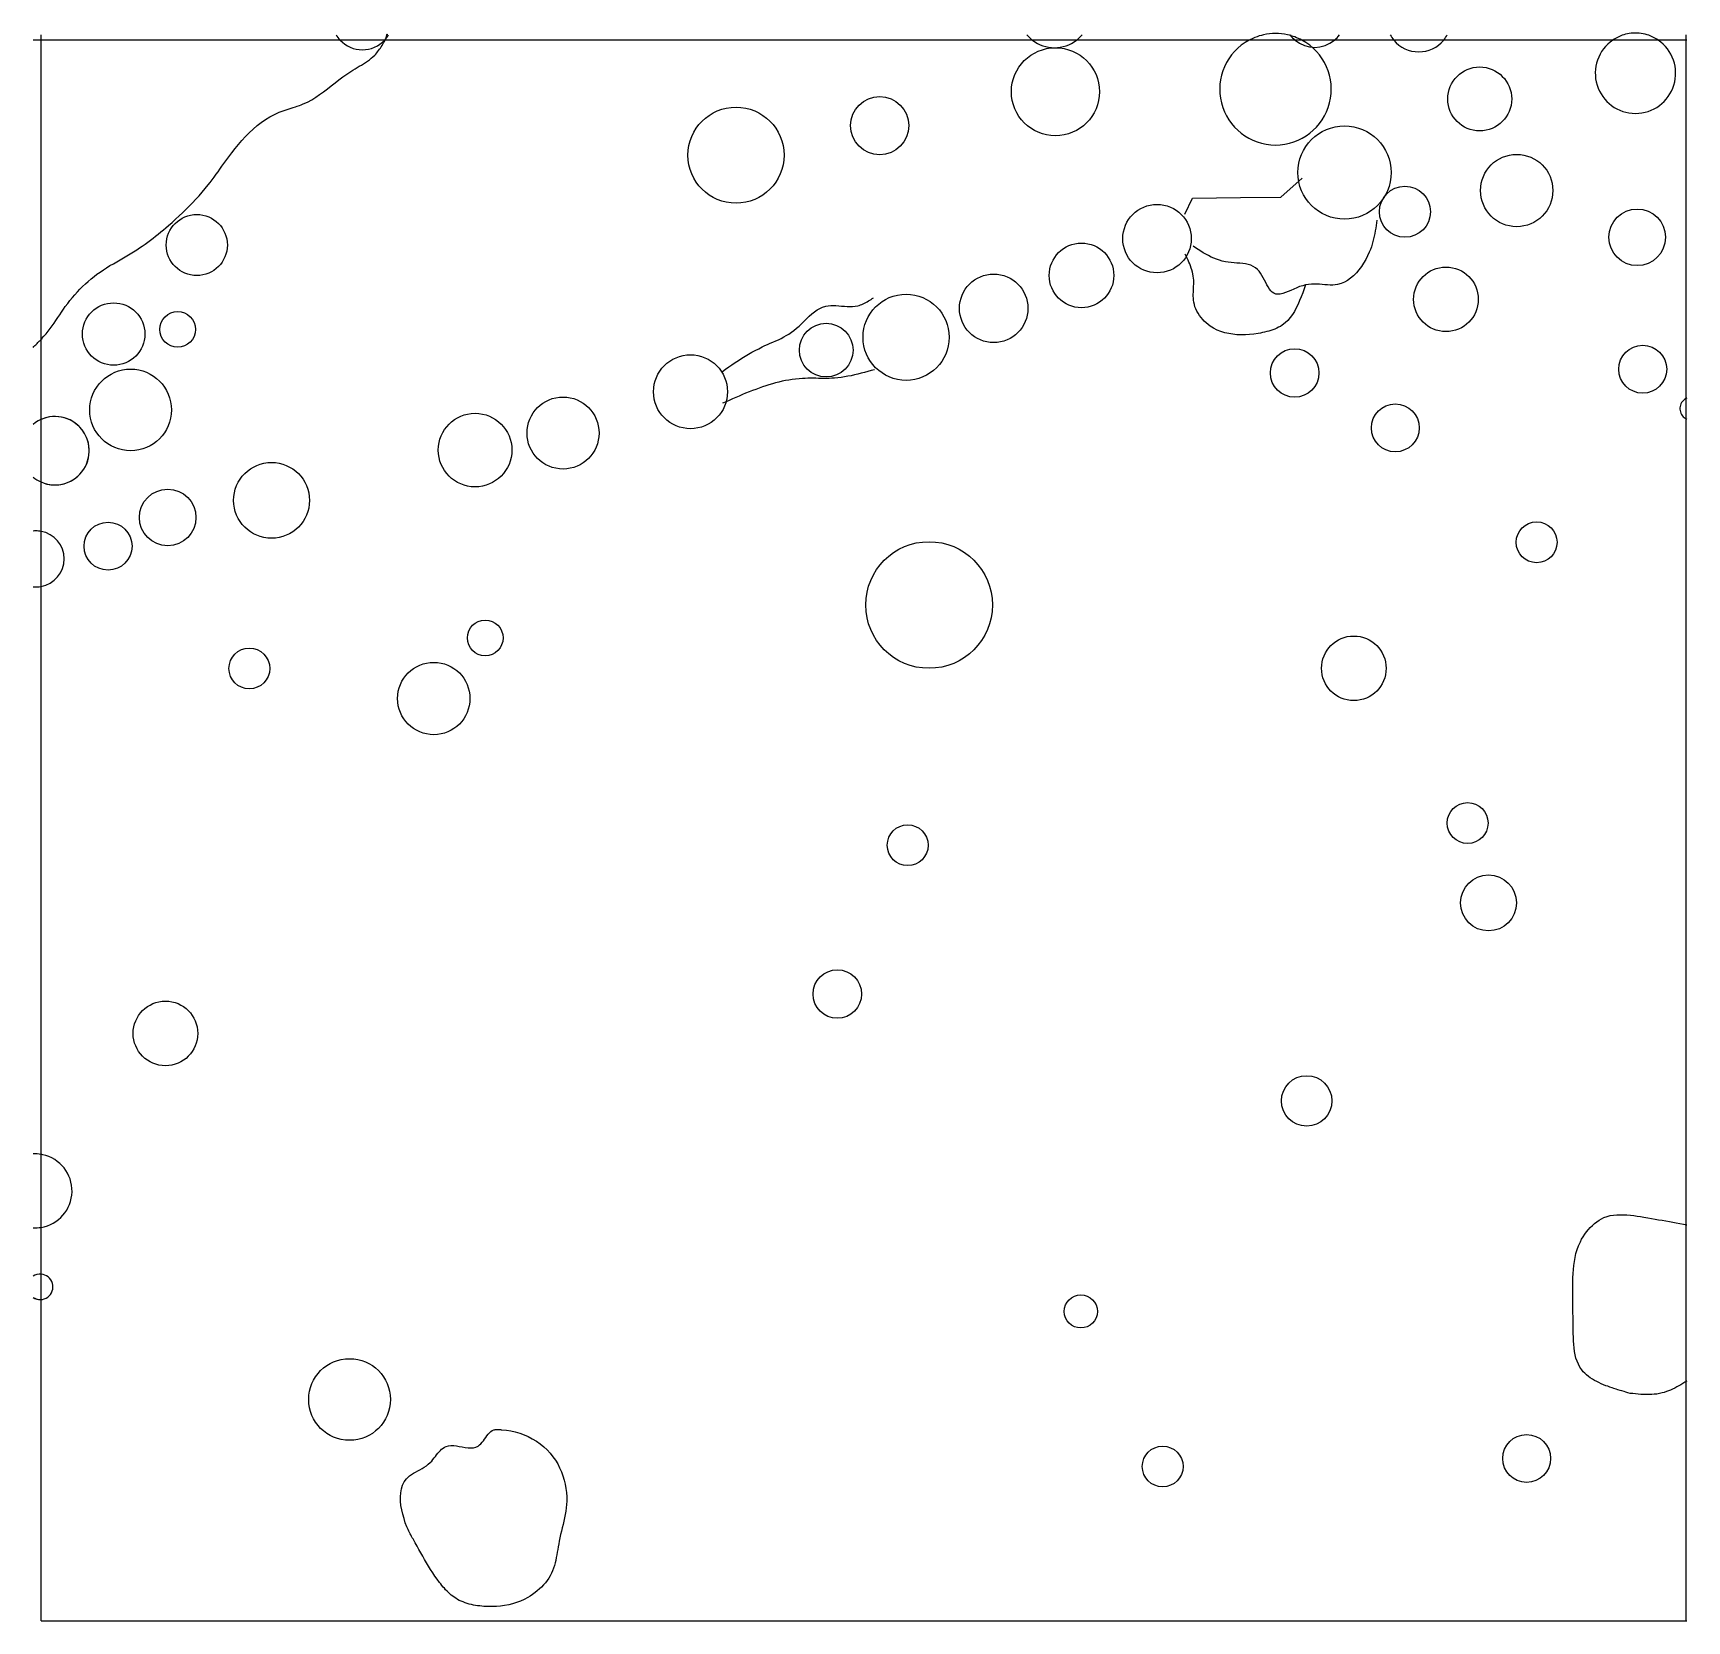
# Model space of a CAD drawing. Extents: x 5.04 to 6.07, y 8.53 to 9.52.
import ezdxf

# ---------------------------------------------------------------- set-up
doc = ezdxf.new("R2010")
doc.units = 0
for name, color, linetype in [('LAYER1', 7, 'CONTINUOUS'), ('LAYER10', 1, 'CONTINUOUS'), ('LAYER12', 5, 'CONTINUOUS')]:
    doc.layers.add(name, color=color, linetype=linetype)

msp = doc.modelspace()

# ---------------------------------------------------------------- linework, layer by layer
at = {"layer": 'LAYER1', "color": 7, "linetype": 'CONTINUOUS'}
for points in [[(5.2567, 9.5139), (5.2568, 9.5143), (5.2569, 9.5146), (5.2571, 9.5149), (5.2572, 9.5152), (5.2573, 9.5155), (5.2573, 9.5158), (5.2574, 9.5161), (5.2575, 9.5164), (5.2576, 9.5166), (5.2577, 9.5168), (5.2577, 9.517), (5.2578, 9.5172), (5.2578, 9.5174), (5.2579, 9.5175), (5.2579, 9.5176), (5.2579, 9.5176), (5.2579, 9.5177), (5.2579, 9.5176), (5.2579, 9.5176), (5.2579, 9.5176), (5.2579, 9.5175), (5.2578, 9.5174), (5.2578, 9.5173), (5.2578, 9.5172)], [(5.0426, 9.3276), (5.0426, 9.3276), (5.0427, 9.3277), (5.0427, 9.3277), (5.0427, 9.3277), (5.0428, 9.3278), (5.0428, 9.3278), (5.0429, 9.3278), (5.0429, 9.3279), (5.0429, 9.3279), (5.043, 9.328), (5.043, 9.328), (5.043, 9.328), (5.0444, 9.3296), (5.0457, 9.3312), (5.047, 9.3328), (5.0483, 9.3344), (5.0495, 9.3361), (5.0507, 9.3378), (5.0518, 9.3395), (5.053, 9.3412), (5.0542, 9.343), (5.0553, 9.3447), (5.0565, 9.3464), (5.0577, 9.3481), (5.0592, 9.35), (5.0606, 9.3518), (5.0621, 9.3537), (5.0636, 9.3555), (5.0652, 9.3572), (5.0668, 9.3589), (5.0685, 9.3606), (5.0702, 9.3622), (5.072, 9.3638), (5.0737, 9.3653), (5.0756, 9.3668), (5.0774, 9.3682), (5.0794, 9.3696), (5.0814, 9.371), (5.0834, 9.3723), (5.0855, 9.3736), (5.0876, 9.3748), (5.0897, 9.376), (5.0918, 9.3772), (5.0939, 9.3785), (5.096, 9.3797), (5.098, 9.3809), (5.1001, 9.3822), (5.1022, 9.3834), (5.1039, 9.3846), (5.1056, 9.3857), (5.1073, 9.3869), (5.109, 9.3881), (5.1106, 9.3894), (5.1123, 9.3906), (5.1139, 9.3919), (5.1155, 9.3932), (5.1171, 9.3946), (5.1187, 9.3959), (5.1203, 9.3972), (5.1219, 9.3986), (5.1241, 9.4005), (5.1263, 9.4025), (5.1285, 9.4045), (5.1306, 9.4065), (5.1327, 9.4086), (5.1348, 9.4106), (5.1369, 9.4127), (5.1389, 9.4149), (5.1409, 9.4171), (5.1428, 9.4193), (5.1447, 9.4215), (5.1465, 9.4238), (5.1478, 9.4254), (5.149, 9.427), (5.1502, 9.4287), (5.1515, 9.4304), (5.1527, 9.432), (5.1539, 9.4337), (5.1551, 9.4354), (5.1563, 9.4371), (5.1575, 9.4388), (5.1587, 9.4405), (5.16, 9.4422), (5.1612, 9.4438), (5.1633, 9.4464), (5.1654, 9.449), (5.1675, 9.4515), (5.1698, 9.4539), (5.1721, 9.4563), (5.1745, 9.4585), (5.177, 9.4607), (5.1796, 9.4627), (5.1823, 9.4645), (5.185, 9.4662), (5.1879, 9.4677), (5.1908, 9.469), (5.192, 9.4695), (5.1933, 9.47), (5.1945, 9.4704), (5.1958, 9.4708), (5.197, 9.4712), (5.1983, 9.4716), (5.1995, 9.472), (5.2008, 9.4724), (5.202, 9.4728), (5.2033, 9.4733), (5.2045, 9.4737), (5.2057, 9.4742), (5.2084, 9.4754), (5.211, 9.4768), (5.2135, 9.4784), (5.2159, 9.48), (5.2184, 9.4818), (5.2208, 9.4836), (5.2231, 9.4854), (5.2255, 9.4873), (5.2279, 9.4892), (5.2303, 9.491), (5.2328, 9.4927), (5.2354, 9.4944), (5.2366, 9.4952), (5.238, 9.496), (5.2393, 9.4968), (5.2406, 9.4976), (5.2419, 9.4983), (5.2432, 9.4991), (5.2444, 9.4999), (5.2457, 9.5008), (5.2469, 9.5017), (5.248, 9.5026), (5.2491, 9.5035), (5.2502, 9.5046), (5.2508, 9.5052), (5.2514, 9.506), (5.252, 9.5067), (5.2526, 9.5074), (5.2531, 9.5082), (5.2537, 9.509), (5.2542, 9.5098), (5.2547, 9.5106), (5.2552, 9.5114), (5.2557, 9.5123), (5.2562, 9.5131), (5.2567, 9.5139)], [(5.7541, 9.4056), (5.7589, 9.4156), (5.7888, 9.4159), (5.8137, 9.4162), (5.8271, 9.428)], [(5.8736, 9.4019), (5.8733, 9.4002), (5.8731, 9.3986), (5.8728, 9.3969), (5.8725, 9.3953), (5.8722, 9.3936), (5.8719, 9.3919), (5.8715, 9.3903), (5.8711, 9.3886), (5.8706, 9.3869), (5.8701, 9.3853), (5.8695, 9.3836), (5.8688, 9.3819), (5.8678, 9.3796), (5.8666, 9.3774), (5.8653, 9.3752), (5.8639, 9.373), (5.8624, 9.371), (5.8608, 9.3691), (5.859, 9.3673), (5.8572, 9.3657), (5.8553, 9.3644), (5.8533, 9.3632), (5.8513, 9.3624), (5.8491, 9.3618), (5.8476, 9.3616), (5.8461, 9.3615), (5.8445, 9.3615), (5.8429, 9.3616), (5.8412, 9.3617), (5.8396, 9.3618), (5.8379, 9.362), (5.8362, 9.3621), (5.8345, 9.3621), (5.8328, 9.3621), (5.831, 9.3619), (5.8292, 9.3616), (5.8274, 9.3611), (5.8255, 9.3605), (5.8237, 9.3597), (5.8219, 9.359), (5.8201, 9.3582), (5.8183, 9.3575), (5.8166, 9.3568), (5.815, 9.3563), (5.8134, 9.3559), (5.812, 9.3558), (5.8106, 9.3559), (5.8094, 9.3564), (5.8084, 9.3571), (5.8075, 9.3579), (5.8067, 9.359), (5.8059, 9.3603), (5.8051, 9.3616), (5.8044, 9.3631), (5.8036, 9.3645), (5.8029, 9.366), (5.802, 9.3675), (5.8012, 9.3688), (5.8003, 9.3701), (5.7993, 9.3712), (5.798, 9.3723), (5.7966, 9.3731), (5.7951, 9.3738), (5.7935, 9.3743), (5.7918, 9.3746), (5.7901, 9.3749), (5.7883, 9.3751), (5.7865, 9.3752), (5.7847, 9.3754), (5.7829, 9.3755), (5.7811, 9.3757), (5.7793, 9.376), (5.7774, 9.3764), (5.7756, 9.3769), (5.7738, 9.3775), (5.7721, 9.3782), (5.7704, 9.3789), (5.7688, 9.3798), (5.7671, 9.3807), (5.7655, 9.3816), (5.764, 9.3826), (5.7624, 9.3836), (5.7608, 9.3847), (5.7593, 9.3857)], [(5.8292, 9.3616), (5.8283, 9.3591), (5.8274, 9.3566), (5.8265, 9.3542), (5.8255, 9.3518), (5.8245, 9.3495), (5.8234, 9.3473), (5.8222, 9.3451), (5.821, 9.3431), (5.8196, 9.3412), (5.8181, 9.3395), (5.8164, 9.3379), (5.8146, 9.3365), (5.8135, 9.3358), (5.8124, 9.3352), (5.8113, 9.3347), (5.8101, 9.3341), (5.8089, 9.3337), (5.8076, 9.3332), (5.8064, 9.3328), (5.8051, 9.3325), (5.8037, 9.3322), (5.8024, 9.3319), (5.8011, 9.3316), (5.7997, 9.3314), (5.7971, 9.331), (5.7944, 9.3307), (5.7918, 9.3306), (5.7891, 9.3305), (5.7865, 9.3306), (5.784, 9.3309), (5.7814, 9.3313), (5.7789, 9.3318), (5.7765, 9.3326), (5.7742, 9.3335), (5.7719, 9.3347), (5.7698, 9.336), (5.7685, 9.337), (5.7674, 9.338), (5.7662, 9.339), (5.7652, 9.3401), (5.7642, 9.3413), (5.7632, 9.3426), (5.7624, 9.3439), (5.7616, 9.3452), (5.761, 9.3466), (5.7604, 9.348), (5.76, 9.3494), (5.7597, 9.3509), (5.7595, 9.3521), (5.7594, 9.3533), (5.7593, 9.3546), (5.7593, 9.3558), (5.7594, 9.3571), (5.7594, 9.3583), (5.7595, 9.3596), (5.7595, 9.3608), (5.7596, 9.3621), (5.7596, 9.3633), (5.7596, 9.3646), (5.7595, 9.3658), (5.7593, 9.3671), (5.7591, 9.3684), (5.7588, 9.3696), (5.7585, 9.3709), (5.7581, 9.3721), (5.7576, 9.3734), (5.7571, 9.3746), (5.7566, 9.3758), (5.7561, 9.377), (5.7555, 9.3782), (5.7549, 9.3795), (5.7543, 9.3807)], [(5.4664, 9.3078), (5.4684, 9.3092), (5.4704, 9.3106), (5.4724, 9.3119), (5.4744, 9.3133), (5.4765, 9.3146), (5.4785, 9.3159), (5.4806, 9.3172), (5.4826, 9.3185), (5.4847, 9.3197), (5.4868, 9.3208), (5.489, 9.3219), (5.4911, 9.323), (5.4928, 9.3238), (5.4945, 9.3245), (5.4962, 9.3253), (5.4979, 9.326), (5.4996, 9.3268), (5.5013, 9.3275), (5.503, 9.3283), (5.5046, 9.3292), (5.5062, 9.3301), (5.5078, 9.331), (5.5094, 9.3321), (5.5109, 9.3332), (5.5126, 9.3346), (5.5142, 9.336), (5.5158, 9.3375), (5.5174, 9.3391), (5.5189, 9.3406), (5.5205, 9.3421), (5.5221, 9.3435), (5.5237, 9.3448), (5.5253, 9.346), (5.527, 9.347), (5.5288, 9.3478), (5.5307, 9.3483), (5.5322, 9.3486), (5.5338, 9.3487), (5.5355, 9.3488), (5.5371, 9.3487), (5.5388, 9.3486), (5.5405, 9.3484), (5.5423, 9.3483), (5.544, 9.3482), (5.5457, 9.3481), (5.5473, 9.3481), (5.549, 9.3483), (5.5506, 9.3486), (5.5515, 9.3488), (5.5523, 9.3491), (5.5532, 9.3494), (5.554, 9.3498), (5.5549, 9.3502), (5.5557, 9.3506), (5.5565, 9.3511), (5.5573, 9.3516), (5.5581, 9.3521), (5.5589, 9.3526), (5.5597, 9.3531), (5.5605, 9.3536)], [(5.0377, 9.3227), (5.0382, 9.3232), (5.0387, 9.3238), (5.0393, 9.3243), (5.0398, 9.3248), (5.0402, 9.3252), (5.0407, 9.3257), (5.0411, 9.3261), (5.0415, 9.3265), (5.0419, 9.3268), (5.0422, 9.3271), (5.0424, 9.3274), (5.0426, 9.3276), (5.0427, 9.3277), (5.0428, 9.3277), (5.0428, 9.3278), (5.0428, 9.3278), (5.0429, 9.3278), (5.0428, 9.3278), (5.0428, 9.3278), (5.0428, 9.3278), (5.0428, 9.3277), (5.0427, 9.3277), (5.0427, 9.3276), (5.0426, 9.3276)], [(5.0426, 9.3276), (5.0426, 9.3276), (5.0426, 9.3276), (5.0426, 9.3276), (5.0426, 9.3276), (5.0426, 9.3276), (5.0426, 9.3276), (5.0426, 9.3276), (5.0426, 9.3276), (5.0426, 9.3276), (5.0426, 9.3276), (5.0426, 9.3276), (5.0426, 9.3276), (5.0426, 9.3279), (5.0426, 9.3282), (5.0426, 9.3283), (5.0426, 9.3284), (5.0426, 9.3284), (5.0426, 9.3284), (5.0426, 9.3284), (5.0426, 9.3282), (5.0426, 9.3281), (5.0426, 9.3279), (5.0426, 9.3278), (5.0426, 9.3276)], [(5.561, 9.3088), (5.5589, 9.3083), (5.5569, 9.3077), (5.5548, 9.3071), (5.5528, 9.3066), (5.5507, 9.3061), (5.5486, 9.3056), (5.5466, 9.3051), (5.5445, 9.3047), (5.5424, 9.3043), (5.5403, 9.304), (5.5382, 9.3038), (5.5361, 9.3036), (5.5345, 9.3035), (5.5328, 9.3034), (5.5312, 9.3034), (5.5295, 9.3034), (5.5279, 9.3034), (5.5262, 9.3034), (5.5245, 9.3035), (5.5229, 9.3035), (5.5212, 9.3035), (5.5196, 9.3035), (5.5179, 9.3034), (5.5162, 9.3034), (5.5141, 9.3032), (5.512, 9.303), (5.5099, 9.3027), (5.5078, 9.3024), (5.5057, 9.302), (5.5037, 9.3016), (5.5016, 9.3011), (5.4995, 9.3006), (5.4975, 9.3), (5.4954, 9.2994), (5.4934, 9.2988), (5.4914, 9.2981), (5.4893, 9.2974), (5.4872, 9.2966), (5.4851, 9.2958), (5.483, 9.295), (5.4809, 9.2942), (5.4789, 9.2933), (5.4768, 9.2924), (5.4748, 9.2915), (5.4727, 9.2906), (5.4707, 9.2897), (5.4687, 9.2888), (5.4666, 9.2879)], [(6.031, 8.6718), (6.0297, 8.6722), (6.0285, 8.6725), (6.0273, 8.6729), (6.026, 8.6733), (6.0248, 8.6736), (6.0235, 8.674), (6.0223, 8.6744), (6.021, 8.6748), (6.0198, 8.6753), (6.0185, 8.6757), (6.0173, 8.6762), (6.016, 8.6766), (6.0146, 8.6772), (6.0131, 8.6778), (6.0117, 8.6785), (6.0103, 8.6792), (6.009, 8.6799), (6.0076, 8.6807), (6.0063, 8.6815), (6.0051, 8.6824), (6.004, 8.6833), (6.0029, 8.6843), (6.0019, 8.6853), (6.001, 8.6864), (5.9998, 8.6881), (5.9989, 8.6899), (5.9981, 8.6918), (5.9974, 8.6938), (5.9969, 8.6958), (5.9965, 8.6979), (5.9963, 8.7001), (5.996, 8.7023), (5.9959, 8.7046), (5.9958, 8.7068), (5.9957, 8.709), (5.9957, 8.7113), (5.9957, 8.7134), (5.9956, 8.7155), (5.9956, 8.7176), (5.9956, 8.7197), (5.9955, 8.7218), (5.9955, 8.7238), (5.9955, 8.7259), (5.9955, 8.7279), (5.9955, 8.73), (5.9954, 8.732), (5.9954, 8.7341), (5.9954, 8.7361), (5.9954, 8.7387), (5.9955, 8.7412), (5.9955, 8.7438), (5.9956, 8.7463), (5.9958, 8.7488), (5.9961, 8.7514), (5.9964, 8.7539), (5.9969, 8.7564), (5.9974, 8.7589), (5.9982, 8.7613), (5.999, 8.7637), (6.0001, 8.7661), (6.0009, 8.7677), (6.0018, 8.7693), (6.0028, 8.7708), (6.0039, 8.7723), (6.0051, 8.7737), (6.0063, 8.7751), (6.0076, 8.7763), (6.0089, 8.7775), (6.0103, 8.7786), (6.0118, 8.7796), (6.0133, 8.7804), (6.0148, 8.7812), (6.0167, 8.7819), (6.0187, 8.7824), (6.0207, 8.7827), (6.0227, 8.783), (6.0248, 8.783), (6.0269, 8.783), (6.029, 8.7829), (6.0312, 8.7827), (6.0333, 8.7825), (6.0355, 8.7821), (6.0376, 8.7818), (6.0397, 8.7814), (6.042, 8.7811), (6.0443, 8.7807), (6.0466, 8.7803), (6.0488, 8.7799), (6.051, 8.7795), (6.0533, 8.7791), (6.0555, 8.7787), (6.0577, 8.7783), (6.0598, 8.7779), (6.062, 8.7775), (6.0642, 8.7771), (6.0664, 8.7767)], [(6.0664, 8.6794), (6.0651, 8.6787), (6.0639, 8.6779), (6.0626, 8.6772), (6.0613, 8.6765), (6.0601, 8.6758), (6.0588, 8.6751), (6.0575, 8.6745), (6.0562, 8.6739), (6.0549, 8.6733), (6.0536, 8.6729), (6.0522, 8.6724), (6.0509, 8.6721), (6.0493, 8.6717), (6.0477, 8.6714), (6.0461, 8.6713), (6.0445, 8.6711), (6.0428, 8.6711), (6.0411, 8.6711), (6.0395, 8.6711), (6.0378, 8.6712), (6.0361, 8.6714), (6.0344, 8.6715), (6.0327, 8.6717), (6.031, 8.6718)]]:
    msp.add_lwpolyline(points, dxfattribs=at)
for centre, radius in [((5.6736, 9.4818), 0.0274), ((5.9375, 9.4773), 0.0199), ((5.5643, 9.4607), 0.0181), ((5.4749, 9.4423), 0.0299), ((5.8534, 9.4315), 0.029), ((5.9605, 9.4203), 0.0225), ((5.891, 9.4071), 0.0159), ((5.1395, 9.3864), 0.019), ((5.7368, 9.3904), 0.0213), ((6.0355, 9.3912), 0.0176), ((5.6898, 9.3675), 0.0201), ((5.9165, 9.3526), 0.0201), ((5.6352, 9.347), 0.0213), ((5.5807, 9.329), 0.0268), ((5.0878, 9.331), 0.0194), ((5.1276, 9.3339), 0.0111), ((5.531, 9.321), 0.0167), ((5.8224, 9.3068), 0.0151), ((6.0389, 9.3091), 0.0149), ((5.4466, 9.2951), 0.023), ((5.0983, 9.2838), 0.0254), ((5.3673, 9.2694), 0.0224), ((5.3126, 9.2588), 0.0229), ((5.885, 9.2726), 0.0149), ((5.186, 9.2275), 0.0236), ((5.1214, 9.2169), 0.0176), ((5.0843, 9.199), 0.0149), ((5.9729, 9.2014), 0.0127), ((5.595, 9.1624), 0.0394), ((5.3189, 9.1419), 0.0111), ((5.1722, 9.1229), 0.0127), ((5.8592, 9.123), 0.0201), ((5.2869, 9.1042), 0.0225), ((5.93, 9.0267), 0.0127), ((5.5817, 9.0129), 0.0127), ((5.943, 8.977), 0.0174), ((5.5379, 8.9203), 0.0151), ((5.12, 8.8958), 0.0201), ((5.8299, 8.8538), 0.0157), ((5.6894, 8.7228), 0.0103), ((5.2345, 8.668), 0.0254), ((5.9667, 8.6313), 0.0149), ((5.7403, 8.6263), 0.0127)]:
    msp.add_circle(centre, radius, dxfattribs=at)
for centre, radius, start, end in [((5.2425, 9.5269), 0.019, -149.3301, -136.947), ((5.2425, 9.5269), 0.019, -43.0529, -30.6696), ((5.673, 9.5316), 0.0224, -139.9858, -127.9192), ((5.673, 9.5316), 0.0224, -52.0808, -40.0135), ((5.8105, 9.4833), 0.0347, 102.3958, 111.6839), ((5.8105, 9.4833), 0.0347, 77.6057, 102.3958), ((5.8105, 9.4833), 0.0347, 61.9202, 77.6064), ((5.8349, 9.5284), 0.019, -143.6825, -130.1119), ((5.8349, 9.5284), 0.019, -49.8859, -36.3158), ((5.8996, 9.5267), 0.0201, -151.8554, -140.592), ((5.8996, 9.5267), 0.0201, -39.4059, -28.1465), ((6.0344, 9.4933), 0.025, 107.0006, 124.3642), ((6.0344, 9.4933), 0.025, 96.3544, 107.0007), ((6.0344, 9.4933), 0.025, 72.9984, 96.3552), ((6.0344, 9.4933), 0.025, 55.6428, 72.9984), ((5.2425, 9.5269), 0.019, -136.9471, -43.0529), ((5.673, 9.5316), 0.0224, -127.9192, -52.0808), ((5.8105, 9.4833), 0.0347, 118.0812, 61.9202), ((5.8105, 9.4833), 0.0347, 111.6828, 118.0811), ((5.8349, 9.5284), 0.019, -130.1119, -49.8859), ((5.8996, 9.5267), 0.0201, -140.5924, -39.4068), ((6.0344, 9.4933), 0.025, 124.3644, 55.6426), ((6.069, 9.2846), 0.007, 112.2373, -134.2758), ((5.0513, 9.2584), 0.0213, -113.9912, 129.6855), ((5.0513, 9.2584), 0.0213, -68.8201, 113.9922), ((6.069, 9.2846), 0.007, -134.2733, -112.2314), ((5.0513, 9.2584), 0.0213, -129.6865, -113.9912), ((5.0513, 9.2584), 0.0213, -113.9912, -68.8198), ((5.0396, 9.1911), 0.0174, 90.6485, 96.2032), ((5.0396, 9.1911), 0.0174, 79.9237, 90.6486), ((5.0396, 9.1911), 0.0174, -79.9259, 79.9243), ((5.0396, 9.1911), 0.0174, -96.2018, -79.9253), ((5.0389, 8.7978), 0.023, 80.7321, 93.092), ((5.0389, 8.7978), 0.023, 78.1012, 80.7321), ((5.0389, 8.7978), 0.023, -80.7318, 78.1007), ((5.0389, 8.7978), 0.023, -93.0918, -80.7329), ((5.0421, 8.7381), 0.0079, 85.9704, 123.8955), ((5.0421, 8.7381), 0.0079, 85.9704, 123.8955), ((5.0421, 8.7381), 0.0079, -123.8818, 85.9733), ((5.0421, 8.7381), 0.0079, -123.8818, -107.8449), ((5.0421, 8.7381), 0.0079, -107.847, -85.9723)]:
    msp.add_arc(centre, radius, start, end, dxfattribs=at)
at = {"layer": 'LAYER10', "color": 1, "linetype": 'CONTINUOUS'}
msp.add_lwpolyline([(5.3293, 8.6492), (5.3321, 8.6489), (5.3349, 8.6485), (5.3376, 8.6479), (5.3404, 8.6471), (5.3431, 8.6461), (5.3457, 8.645), (5.3482, 8.6436), (5.3507, 8.6421), (5.353, 8.6404), (5.3553, 8.6386), (5.3574, 8.6367), (5.3593, 8.6345), (5.361, 8.6324), (5.3626, 8.6302), (5.364, 8.6279), (5.3652, 8.6255), (5.3663, 8.623), (5.3672, 8.6205), (5.368, 8.6179), (5.3687, 8.6153), (5.3691, 8.6127), (5.3695, 8.6101), (5.3696, 8.6074), (5.3696, 8.6048), (5.3695, 8.6027), (5.3693, 8.6006), (5.369, 8.5985), (5.3686, 8.5964), (5.3682, 8.5944), (5.3678, 8.5923), (5.3673, 8.5902), (5.3668, 8.5882), (5.3663, 8.5861), (5.3658, 8.584), (5.3653, 8.5819), (5.3649, 8.5798), (5.3646, 8.5781), (5.3643, 8.5764), (5.364, 8.5747), (5.3637, 8.573), (5.3634, 8.5713), (5.3631, 8.5696), (5.3628, 8.5679), (5.3624, 8.5663), (5.3619, 8.5646), (5.3614, 8.563), (5.3608, 8.5614), (5.3601, 8.5599), (5.3593, 8.5583), (5.3584, 8.5568), (5.3575, 8.5554), (5.3564, 8.554), (5.3552, 8.5526), (5.354, 8.5513), (5.3527, 8.5501), (5.3513, 8.5489), (5.3499, 8.5478), (5.3484, 8.5467), (5.3469, 8.5457), (5.3454, 8.5448), (5.3431, 8.5436), (5.3408, 8.5425), (5.3384, 8.5416), (5.3359, 8.5409), (5.3335, 8.5402), (5.331, 8.5398), (5.3284, 8.5394), (5.3259, 8.5392), (5.3233, 8.5391), (5.3207, 8.5391), (5.3181, 8.5392), (5.3156, 8.5395), (5.3142, 8.5396), (5.3129, 8.5399), (5.3116, 8.5401), (5.3103, 8.5404), (5.309, 8.5407), (5.3077, 8.5411), (5.3065, 8.5415), (5.3052, 8.542), (5.304, 8.5425), (5.3028, 8.543), (5.3017, 8.5436), (5.3006, 8.5443), (5.2996, 8.5449), (5.2987, 8.5456), (5.2978, 8.5463), (5.2969, 8.5471), (5.296, 8.5479), (5.2952, 8.5487), (5.2943, 8.5496), (5.2935, 8.5505), (5.2928, 8.5513), (5.292, 8.5523), (5.2912, 8.5532), (5.2905, 8.5541), (5.289, 8.5561), (5.2876, 8.5581), (5.2863, 8.5601), (5.2849, 8.5622), (5.2837, 8.5642), (5.2824, 8.5663), (5.2812, 8.5684), (5.28, 8.5705), (5.2788, 8.5726), (5.2776, 8.5747), (5.2765, 8.5768), (5.2753, 8.5789), (5.2749, 8.5797), (5.2744, 8.5805), (5.274, 8.5812), (5.2735, 8.582), (5.2731, 8.5828), (5.2727, 8.5837), (5.2722, 8.5845), (5.2718, 8.5853), (5.2714, 8.5861), (5.271, 8.587), (5.2706, 8.5879), (5.2702, 8.5888), (5.2692, 8.5913), (5.2684, 8.5939), (5.2676, 8.5966), (5.267, 8.5993), (5.2665, 8.6021), (5.2663, 8.6048), (5.2662, 8.6075), (5.2664, 8.61), (5.2668, 8.6125), (5.2675, 8.6147), (5.2685, 8.6168), (5.2699, 8.6186), (5.2709, 8.6196), (5.2719, 8.6205), (5.2731, 8.6213), (5.2743, 8.6221), (5.2756, 8.6228), (5.277, 8.6236), (5.2783, 8.6243), (5.2797, 8.6251), (5.281, 8.6259), (5.2823, 8.6268), (5.2835, 8.6277), (5.2847, 8.6287), (5.2856, 8.6296), (5.2864, 8.6306), (5.2872, 8.6316), (5.288, 8.6326), (5.2887, 8.6335), (5.2895, 8.6345), (5.2903, 8.6354), (5.291, 8.6363), (5.2918, 8.6371), (5.2927, 8.6378), (5.2936, 8.6384), (5.2946, 8.6388), (5.296, 8.6392), (5.2976, 8.6393), (5.2993, 8.6393), (5.301, 8.6391), (5.3028, 8.6388), (5.3046, 8.6385), (5.3064, 8.6382), (5.3082, 8.638), (5.3099, 8.6379), (5.3116, 8.638), (5.3131, 8.6384), (5.3145, 8.639), (5.3154, 8.6397), (5.3162, 8.6405), (5.317, 8.6414), (5.3178, 8.6423), (5.3185, 8.6434), (5.3192, 8.6444), (5.32, 8.6454), (5.3207, 8.6464), (5.3215, 8.6473), (5.3224, 8.648), (5.3233, 8.6487), (5.3243, 8.6491), (5.3247, 8.6492), (5.3251, 8.6493), (5.3255, 8.6493), (5.3259, 8.6494), (5.3263, 8.6494), (5.3267, 8.6494), (5.3271, 8.6494), (5.3276, 8.6494), (5.328, 8.6493), (5.3284, 8.6493), (5.3289, 8.6492), (5.3293, 8.6492)], dxfattribs=at)
at = {"layer": 'LAYER12', "color": 5, "linetype": 'CONTINUOUS'}
for points in [[(5.0426, 9.5139), (5.0426, 9.5172)], [(6.0657, 9.5172), (6.0657, 9.5139)], [(5.0426, 9.5139), (5.0377, 9.5139)], [(5.0426, 9.5131), (5.0426, 9.5139)], [(6.0664, 9.5139), (5.0426, 9.5139)], [(5.0426, 8.5302), (5.0426, 9.5131)], [(6.0657, 9.5139), (6.0657, 8.5302)], [(5.0426, 8.5302), (6.064, 8.5302)], [(5.0426, 8.5302), (5.0426, 8.5302)], [(5.0426, 8.5302), (5.0426, 8.5302)], [(5.0426, 8.5302), (5.0426, 8.5302)], [(5.0426, 8.5302), (5.0426, 8.5302)], [(6.064, 8.5302), (6.0657, 8.5302)], [(6.0657, 8.5302), (6.0664, 8.5302)], [(6.0657, 8.5302), (6.0657, 8.5302)], [(6.0657, 8.5302), (6.0657, 8.5302)], [(6.0657, 8.5302), (6.0657, 8.5302)], [(6.0657, 8.5302), (6.0657, 8.5302)]]:
    msp.add_lwpolyline(points, dxfattribs=at)

doc.saveas('drawing.dxf')
